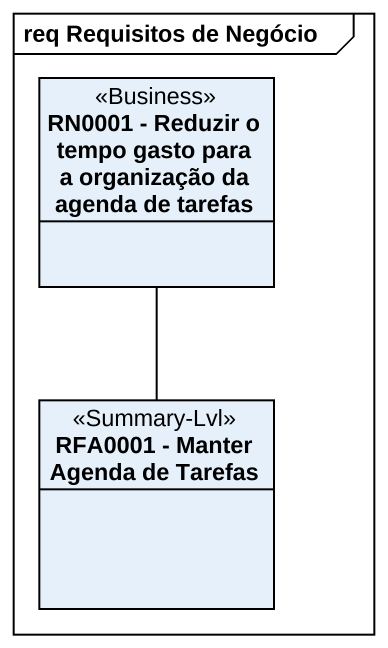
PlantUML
@startuml
mainframe req Requisitos de Negócio
hide circle
hide empty members
class "RN0001 - Reduzir o tempo gasto para a organização da agenda de tarefas" as RN0001_Reduzir_o_tempo <<Business>>
class "RFA0001 - Manter Agenda de Tarefas" as RFA0001_Manter_Agenda_de <<Summary-Lvl>>
RFA0001_Manter_Agenda_de -up- RN0001_Reduzir_o_tempo
@enduml
